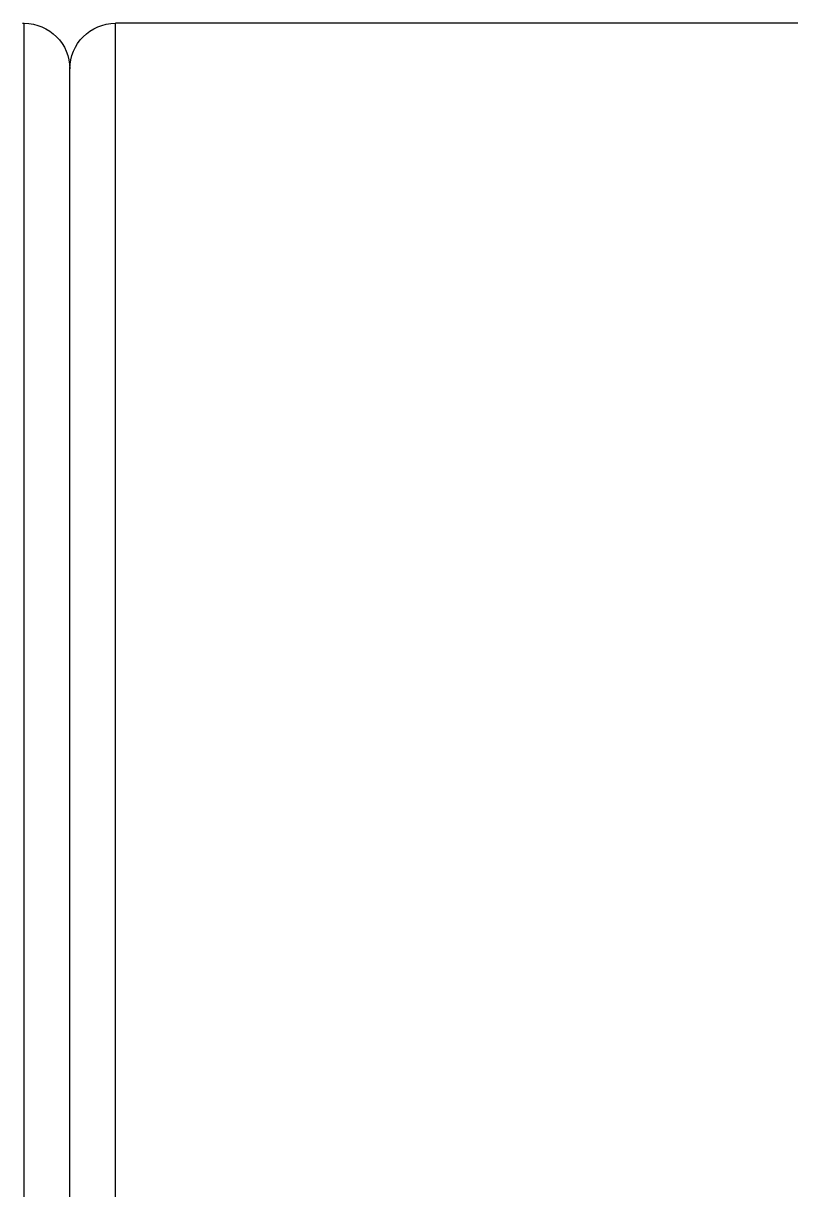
# Model space of a CAD drawing. Header units: inches. Extents: x 50354 to 53215, y -7830 to -6529.
# Drawn here: x 52291.204 to 52291.535, y -7446.488 to -7445.985 of the extents above; entities that cross this region are included whole.
import ezdxf

# ---------------------------------------------------------------- set-up
doc = ezdxf.new("R2010")
doc.units = ezdxf.units.IN
doc.header["$MEASUREMENT"] = 0
doc.layers.add('XR_ID 1F_FUR$0$A-SANI-FIX', color=134, linetype='Continuous')

# ---------------------------------------------------------------- blocks, each defined once
blk = doc.blocks.new('XR_ID 1F_FUR$0$XR_1F FURN$0$A$C698E198A')
at = {"linetype": 'Continuous'}
for p, q in [((-13, -42.86), (-13, -42.88)), ((13, -42.88), (-13, -42.88)), ((12.5, -43.38), (-12.5, -43.38)), ((13, -43.88), (-13, -43.88)), ((-13, -52.08), (-13, -43.88))]:
    blk.add_line(p, q, dxfattribs=at)
for centre, start, end in [((-12.5, -42.88), 180, 270), ((-12.5, -43.88), 90, 180)]:
    blk.add_arc(centre, 0.5, start, end, dxfattribs=at)

msp = doc.modelspace()

# ---------------------------------------------------------------- block references
at = {"layer": 'XR_ID 1F_FUR$0$A-SANI-FIX', "lineweight": 30, "xscale": -0.0393700787, "yscale": 0.0393700787, "zscale": 0.0393700787, "rotation": 90}
msp.add_blockref('XR_ID 1F_FUR$0$XR_1F FURN$0$A$C698E198A', (52289.51591, -7446.49691), dxfattribs=at)

doc.saveas('drawing.dxf')
